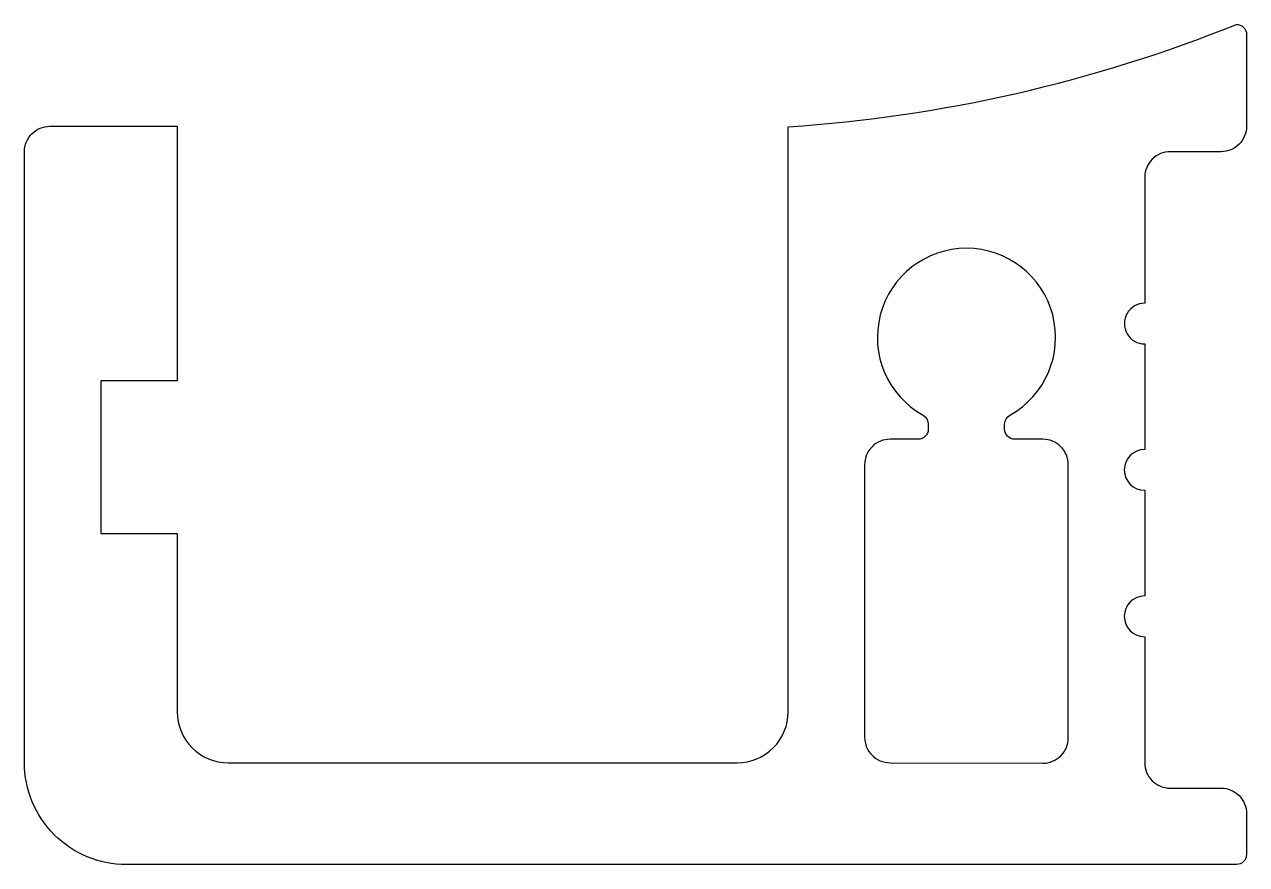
# Model space of a CAD drawing. Extents: x 221.6 to 245.6, y 301.9 to 318.4.
import ezdxf

# ---------------------------------------------------------------- set-up
doc = ezdxf.new("R2010")
doc.units = 0
doc.layers.get('0').update_dxf_attribs({"linetype": 'CONTINUOUS'})

msp = doc.modelspace()

# ---------------------------------------------------------------- linework, layer by layer
for points in [[(245.567, 302.925), (245.567, 302.125, -0.414196), (245.367, 301.925), (223.566, 301.925, -0.414217), (221.566, 303.925), (221.567, 315.925, -0.414214), (222.067, 316.425), (224.567, 316.425), (224.567, 311.425), (223.067, 311.425), (223.067, 308.425), (224.567, 308.425), (224.566, 304.925, 0.414214), (225.566, 303.925), (235.566, 303.925, 0.414214), (236.566, 304.925), (236.567, 316.415, 0.079246), (245.368, 318.425, -0.414235), (245.568, 318.225), (245.568, 316.425, -0.414214), (245.068, 315.925), (244.068, 315.925, 0.414214), (243.568, 315.425), (243.568, 312.95, 1), (243.567, 312.15), (243.567, 310.075, 1), (243.567, 309.275), (243.567, 307.2, 1), (243.567, 306.4), (243.567, 303.925, 0.414214), (244.067, 303.425), (245.067, 303.425, -0.414214), (245.567, 302.925)], [(238.066, 304.424, 0.414214), (238.566, 303.924), (241.567, 303.916, 0.414214), (242.067, 304.416), (242.067, 309.778, 0.414214), (241.567, 310.278), (241.017, 310.278, -0.413956), (240.817, 310.478), (240.817, 310.575, -0.271632), (240.92, 310.75, 3.845192), (239.215, 310.75, -0.271632), (239.317, 310.575), (239.317, 310.478, -0.413956), (239.117, 310.278), (238.567, 310.278, 0.414214), (238.067, 309.778), (238.066, 304.424)]]:
    msp.add_lwpolyline(points, format="xyb")

doc.saveas('drawing.dxf')
